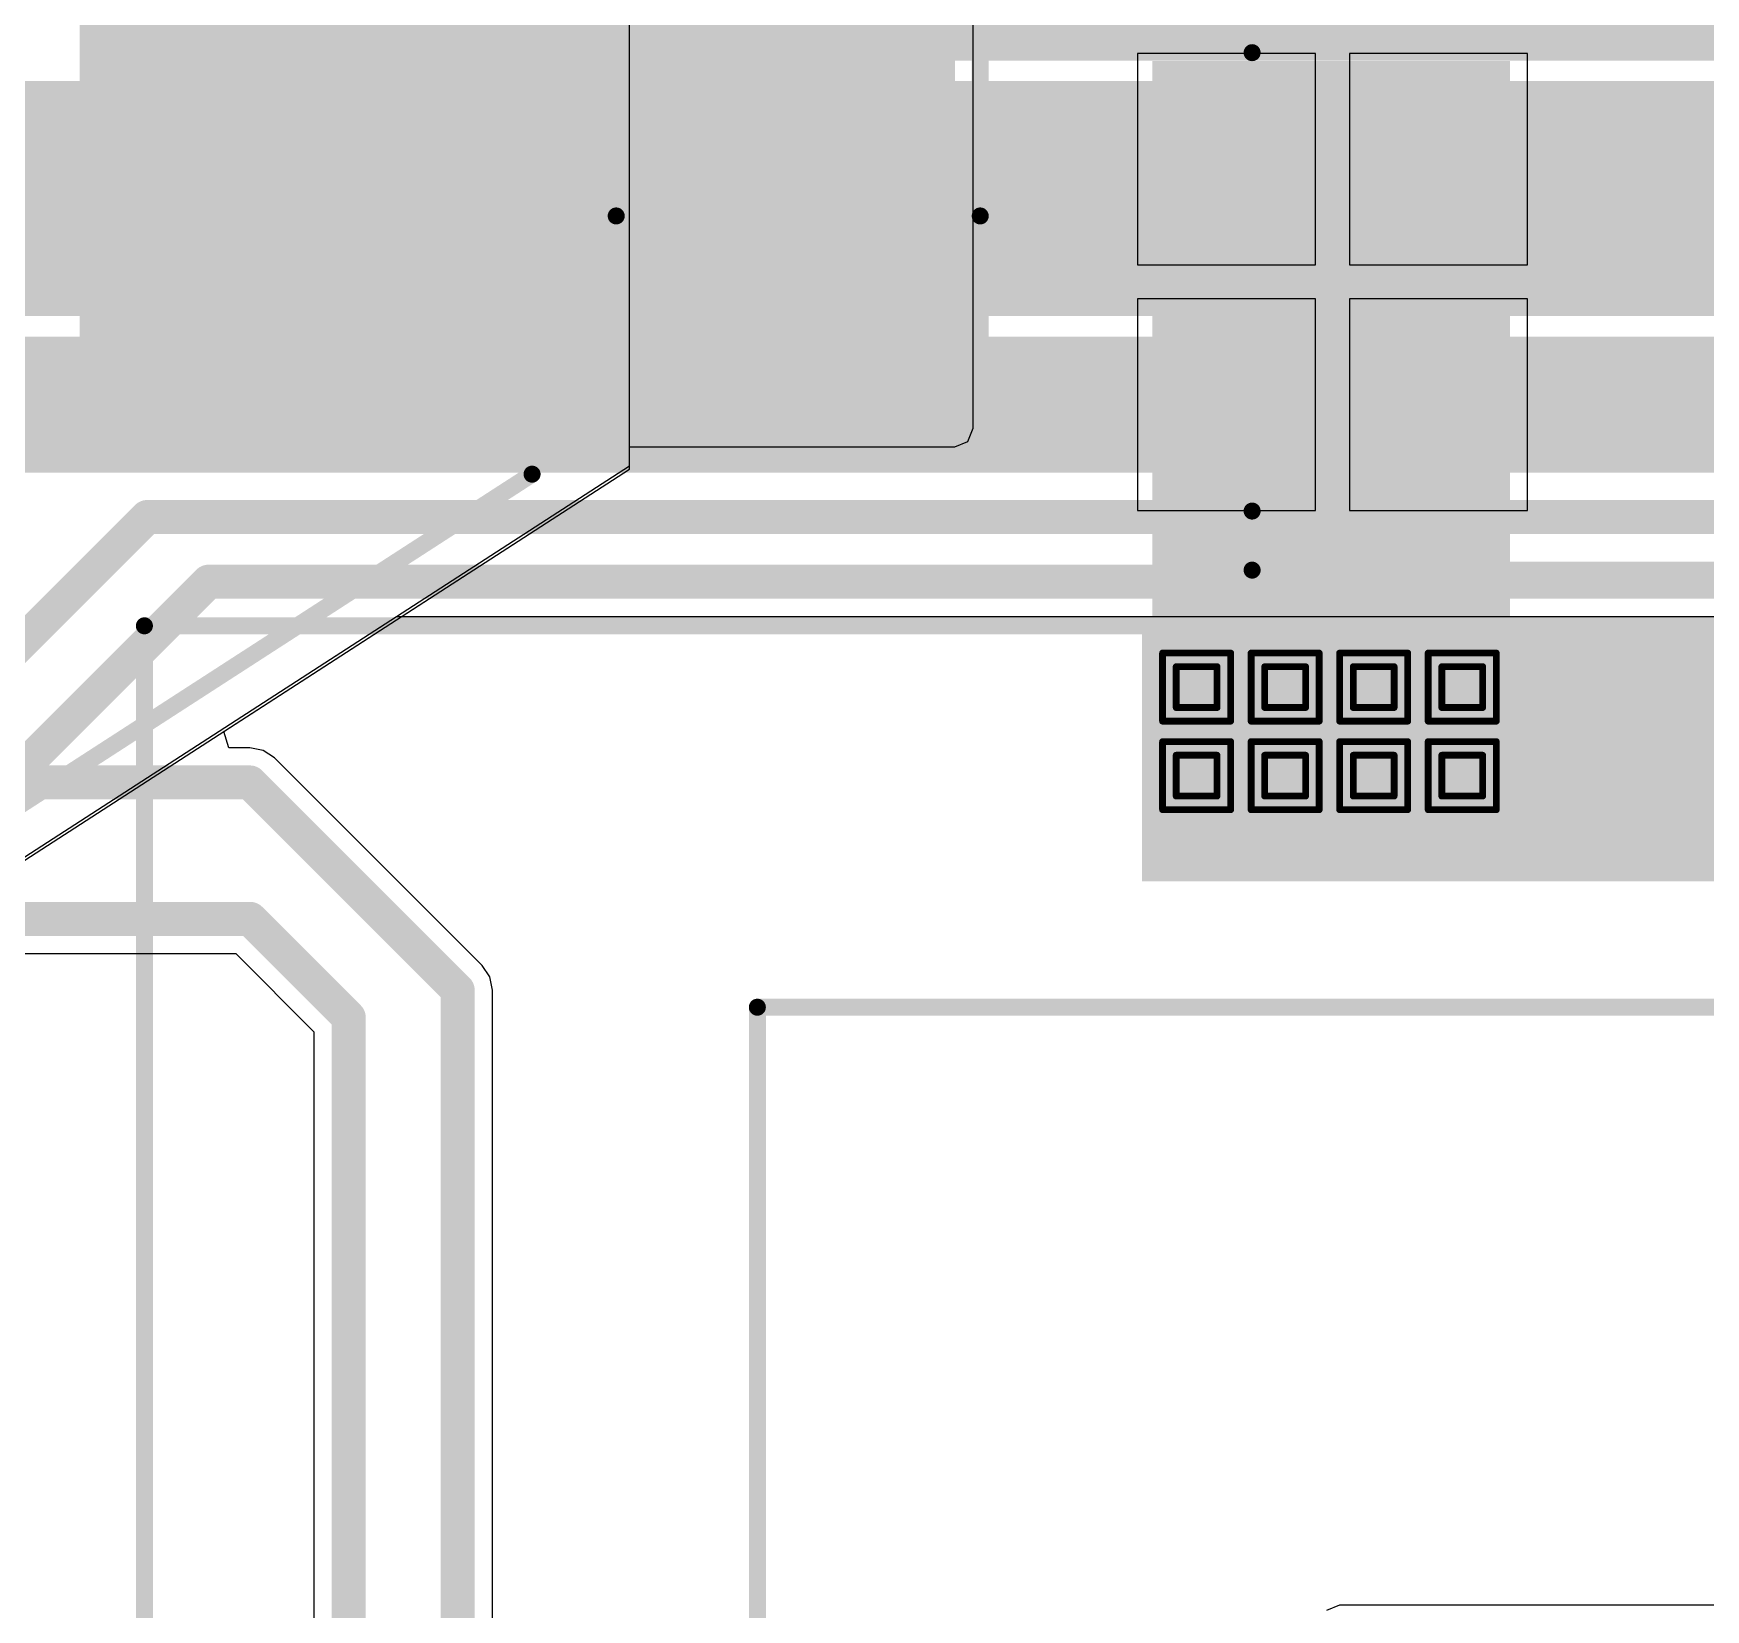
# Model space of a CAD drawing. Header units: inches. Extents: x -0.3 to 9.9, y -0.4 to 5.
# Drawn here: x 1.5114 to 2.0025, y 1.8811 to 2.3439 of the extents above; entities that cross this region are included whole.
import ezdxf

# ---------------------------------------------------------------- set-up
doc = ezdxf.new("R2010")
doc.units = ezdxf.units.IN
doc.header["$MEASUREMENT"] = 0
for name, color, linetype in [('Bottom Layer', 5, 'Continuous'), ('Bottom Solder', 6, 'Continuous'), ('Drill Drawing', 1, 'Continuous'), ('Top Layer', 1, 'Continuous'), ('Top Overlay', 2, 'Continuous'), ('Top Paste', 8, 'Continuous'), ('Top Solder', 216, 'Continuous'), ('Via Holes', 16, 'Continuous')]:
    doc.layers.add(name, color=color, linetype=linetype)

# ---------------------------------------------------------------- blocks, each defined once
blk = doc.blocks.new('OLED_0_96________2C_12')
at = {"layer": 'Top Overlay'}
for points in [[(-0.539, -1.036, 0.005, 0.005, 0), (-0.539, 0.062, 0.005, 0.005, 0)], [(-0.539, 0.062, 0.005, 0.005, 0), (0.539, 0.062, 0.005, 0.005, 0)]]:
    blk.add_lwpolyline(points, format="xyseb", dxfattribs=at)
blk.add_lwpolyline([(-0.54025, 0.062, 0.0025, 0.0025, 1), (-0.53775, 0.062, 0.0025, 0.0025, 1)], format="xyseb", close=True, dxfattribs=at)
blk.add_lwpolyline([(-0.54025, 0.062, 0.0025, 0.0025, 1), (-0.53775, 0.062, 0.0025, 0.0025, 1)], format="xyseb", close=True, dxfattribs=at)
blk = doc.blocks.new('ZIO_101954_13')
at = {"layer": 'Top Overlay'}
for points in [[(-0.719, -1.74, 0.005, 0.005, 0), (-0.719, 0.057, 0.005, 0.005, 0)], [(-0.719, 0.057, 0.005, 0.005, 0), (0.719, 0.057, 0.005, 0.005, 0)]]:
    blk.add_lwpolyline(points, format="xyseb", dxfattribs=at)
blk.add_lwpolyline([(-0.72025, 0.057, 0.0025, 0.0025, 1), (-0.71775, 0.057, 0.0025, 0.0025, 1)], format="xyseb", close=True, dxfattribs=at)
blk.add_lwpolyline([(-0.72025, 0.057, 0.0025, 0.0025, 1), (-0.71775, 0.057, 0.0025, 0.0025, 1)], format="xyseb", close=True, dxfattribs=at)
blk = doc.blocks.new('SMA_40')
at = {"layer": 'Top Layer'}
for points in [[(-0.12795, 0.03346), (-0.02953, 0.03346), (-0.02953, -0.03346), (-0.12795, -0.03346)], [(0.02953, 0.03346), (0.12795, 0.03346), (0.12795, -0.03346), (0.02953, -0.03346)]]:
    blk.add_hatch(color=1, dxfattribs=at).paths.add_polyline_path(points)
at = {"layer": 'Top Overlay'}
for points in [[(-0.175, -0.05597), (-0.12906, -0.05597), (-0.12906, 0.05598), (-0.175, 0.05598)], [(-0.12992, 0.03638), (-0.1022, 0.03638), (-0.1022, 0.05598), (-0.12992, 0.05598)], [(-0.12992, -0.05598), (-0.1022, -0.05598), (-0.1022, -0.03638), (-0.12992, -0.03638)]]:
    blk.add_hatch(color=2, dxfattribs=at).paths.add_polyline_path(points)
at = {"layer": 'Top Paste'}
for points in [[(-0.12795, 0.03346), (-0.02953, 0.03346), (-0.02953, -0.03346), (-0.12795, -0.03346)], [(0.02953, 0.03346), (0.12795, 0.03346), (0.12795, -0.03346), (0.02953, -0.03346)]]:
    blk.add_hatch(color=8, dxfattribs=at).paths.add_polyline_path(points)
at = {"layer": 'Top Solder'}
for points in [[(-0.13195, 0.03746), (-0.02553, 0.03746), (-0.02553, -0.03746), (-0.13195, -0.03746)], [(0.02553, 0.03746), (0.13195, 0.03746), (0.13195, -0.03746), (0.02553, -0.03746)]]:
    blk.add_hatch(color=216, dxfattribs=at).paths.add_polyline_path(points)
at = {"layer": 'Top Overlay'}
for points in [[(-0.10465, 0.05345, 0.005, 0.005, 0), (0.08115, 0.05345, 0.005, 0.005, 0)], [(0.08115, 0.05345, 0.005, 0.005, 0), (0.08115, 0.03985, 0.005, 0.005, 0)], [(0.08115, -0.03985, 0.005, 0.005, 0), (0.08115, -0.05345, 0.005, 0.005, 0)], [(-0.10465, -0.05345, 0.005, 0.005, 0), (0.08115, -0.05345, 0.005, 0.005, 0)]]:
    blk.add_lwpolyline(points, format="xyseb", dxfattribs=at)
for points in [[(-0.1059, 0.05345, 0.0025, 0.0025, 1), (-0.1034, 0.05345, 0.0025, 0.0025, 1)], [(0.0799, 0.05345, 0.0025, 0.0025, 1), (0.0824, 0.05345, 0.0025, 0.0025, 1)], [(0.0799, 0.05345, 0.0025, 0.0025, 1), (0.0824, 0.05345, 0.0025, 0.0025, 1)], [(0.0799, 0.03985, 0.0025, 0.0025, 1), (0.0824, 0.03985, 0.0025, 0.0025, 1)], [(0.0799, -0.03985, 0.0025, 0.0025, 1), (0.0824, -0.03985, 0.0025, 0.0025, 1)], [(-0.1059, -0.05345, 0.0025, 0.0025, 1), (-0.1034, -0.05345, 0.0025, 0.0025, 1)], [(0.0799, -0.05345, 0.0025, 0.0025, 1), (0.0824, -0.05345, 0.0025, 0.0025, 1)], [(0.0799, -0.05345, 0.0025, 0.0025, 1), (0.0824, -0.05345, 0.0025, 0.0025, 1)]]:
    blk.add_lwpolyline(points, format="xyseb", close=True, dxfattribs=at)
blk = doc.blocks.new('SSL0804T_220M_N_119')
at = {"layer": 'Top Layer'}
blk.add_hatch(color=1, dxfattribs=at).paths.add_polyline_path([(-0.26004, 0.05492), (-0.14508, 0.05492), (-0.14508, -0.05492), (-0.26004, -0.05492)])
at = {"layer": 'Top Paste'}
blk.add_hatch(color=8, dxfattribs=at).paths.add_polyline_path([(-0.26004, 0.05492), (-0.14508, 0.05492), (-0.14508, -0.05492), (-0.26004, -0.05492)])
at = {"layer": 'Top Solder'}
blk.add_hatch(color=216, dxfattribs=at).paths.add_polyline_path([(-0.26404, 0.05892), (-0.14108, 0.05892), (-0.14108, -0.05892), (-0.26404, -0.05892)])
at = {"layer": 'Top Overlay'}
blk.add_lwpolyline([(-0.065, 0.18504, 0.005, 0.005, 0), (-0.24684, 0.06747, 0.005, 0.005, 0)], format="xyseb", dxfattribs=at)
blk.add_lwpolyline([(-0.24809, 0.06747, 0.0025, 0.0025, 1), (-0.24559, 0.06747, 0.0025, 0.0025, 1)], format="xyseb", close=True, dxfattribs=at)
blk = doc.blocks.new('C____D_211')
at = {"layer": 'Top Layer'}
for points in [[(-0.16732, 0.05709), (-0.07283, 0.05709), (-0.07283, -0.05709), (-0.16732, -0.05709)], [(0.07283, 0.05709), (0.16732, 0.05709), (0.16732, -0.05709), (0.07283, -0.05709)]]:
    blk.add_hatch(color=1, dxfattribs=at).paths.add_polyline_path(points)
at = {"layer": 'Top Paste'}
for points in [[(-0.16732, 0.05709), (-0.07283, 0.05709), (-0.07283, -0.05709), (-0.16732, -0.05709)], [(0.07283, 0.05709), (0.16732, 0.05709), (0.16732, -0.05709), (0.07283, -0.05709)]]:
    blk.add_hatch(color=8, dxfattribs=at).paths.add_polyline_path(points)
at = {"layer": 'Top Solder'}
for points in [[(-0.17132, 0.06109), (-0.06883, 0.06109), (-0.06883, -0.06109), (-0.17132, -0.06109)], [(0.06883, 0.06109), (0.17132, 0.06109), (0.17132, -0.06109), (0.06883, -0.06109)]]:
    blk.add_hatch(color=216, dxfattribs=at).paths.add_polyline_path(points)
at = {"layer": 'Top Overlay'}
for points in [[(-0.177, 0.099, 0.005, 0.005, 0), (-0.177, 0.07, 0.005, 0.005, 0)], [(-0.16, 0.084, 0.005, 0.005, 0), (-0.193, 0.084, 0.005, 0.005, 0)], [(-0.1437, 0.08465, 0.005, 0.005, 0), (-0.1437, 0.0673, 0.005, 0.005, 0)], [(0.1437, 0.08465, 0.005, 0.005, 0), (-0.1437, 0.08465, 0.005, 0.005, 0)], [(0.1437, 0.08465, 0.005, 0.005, 0), (0.1437, 0.0673, 0.005, 0.005, 0)], [(-0.1437, -0.0673, 0.005, 0.005, 0), (-0.1437, -0.08465, 0.005, 0.005, 0)], [(0.1437, -0.0673, 0.005, 0.005, 0), (0.1437, -0.08465, 0.005, 0.005, 0)], [(0.1437, -0.08465, 0.005, 0.005, 0), (-0.1437, -0.08465, 0.005, 0.005, 0)]]:
    blk.add_lwpolyline(points, format="xyseb", dxfattribs=at)
for points in [[(-0.17825, 0.099, 0.0025, 0.0025, 1), (-0.17575, 0.099, 0.0025, 0.0025, 1)], [(-0.19425, 0.084, 0.0025, 0.0025, 1), (-0.19175, 0.084, 0.0025, 0.0025, 1)], [(-0.16125, 0.084, 0.0025, 0.0025, 1), (-0.15875, 0.084, 0.0025, 0.0025, 1)], [(-0.14495, 0.08465, 0.0025, 0.0025, 1), (-0.14245, 0.08465, 0.0025, 0.0025, 1)], [(-0.14495, 0.08465, 0.0025, 0.0025, 1), (-0.14245, 0.08465, 0.0025, 0.0025, 1)], [(0.14245, 0.08465, 0.0025, 0.0025, 1), (0.14495, 0.08465, 0.0025, 0.0025, 1)], [(0.14245, 0.08465, 0.0025, 0.0025, 1), (0.14495, 0.08465, 0.0025, 0.0025, 1)], [(-0.17825, 0.07, 0.0025, 0.0025, 1), (-0.17575, 0.07, 0.0025, 0.0025, 1)], [(-0.14495, 0.0673, 0.0025, 0.0025, 1), (-0.14245, 0.0673, 0.0025, 0.0025, 1)], [(0.14245, 0.0673, 0.0025, 0.0025, 1), (0.14495, 0.0673, 0.0025, 0.0025, 1)], [(-0.14495, -0.0673, 0.0025, 0.0025, 1), (-0.14245, -0.0673, 0.0025, 0.0025, 1)], [(0.14245, -0.0673, 0.0025, 0.0025, 1), (0.14495, -0.0673, 0.0025, 0.0025, 1)], [(-0.14495, -0.08465, 0.0025, 0.0025, 1), (-0.14245, -0.08465, 0.0025, 0.0025, 1)], [(-0.14495, -0.08465, 0.0025, 0.0025, 1), (-0.14245, -0.08465, 0.0025, 0.0025, 1)], [(0.14245, -0.08465, 0.0025, 0.0025, 1), (0.14495, -0.08465, 0.0025, 0.0025, 1)], [(0.14245, -0.08465, 0.0025, 0.0025, 1), (0.14495, -0.08465, 0.0025, 0.0025, 1)]]:
    blk.add_lwpolyline(points, format="xyseb", close=True, dxfattribs=at)

msp = doc.modelspace()

# ---------------------------------------------------------------- hatches: boundary and pattern name
at = {"layer": 'Bottom Layer'}
for points in [[(1.621, 2.336), (2.157, 2.336), (2.157, 2.392), (1.621, 2.392)], [(1.20082, 2.26095), (2.081, 2.26095), (2.081, 2.33), (1.20082, 2.33)], [(1.837, 2.095), (2.156, 2.095), (2.156, 2.169), (1.837, 2.169)]]:
    msp.add_hatch(color=5, dxfattribs=at).paths.add_polyline_path(points)
h = msp.add_hatch(color=5, dxfattribs=at)
edge = h.paths.add_edge_path()
edge.add_arc((1.853, 2.152), 0.01181, 0, 360)
h = msp.add_hatch(color=5, dxfattribs=at)
edge = h.paths.add_edge_path()
edge.add_arc((1.879, 2.152), 0.01181, 0, 360)
h = msp.add_hatch(color=5, dxfattribs=at)
edge = h.paths.add_edge_path()
edge.add_arc((1.905, 2.152), 0.01181, 0, 360)
h = msp.add_hatch(color=5, dxfattribs=at)
edge = h.paths.add_edge_path()
edge.add_arc((1.931, 2.152), 0.01181, 0, 360)
h = msp.add_hatch(color=5, dxfattribs=at)
edge = h.paths.add_edge_path()
edge.add_arc((1.853, 2.126), 0.01181, 0, 360)
h = msp.add_hatch(color=5, dxfattribs=at)
edge = h.paths.add_edge_path()
edge.add_arc((1.879, 2.126), 0.01181, 0, 360)
h = msp.add_hatch(color=5, dxfattribs=at)
edge = h.paths.add_edge_path()
edge.add_arc((1.905, 2.126), 0.01181, 0, 360)
h = msp.add_hatch(color=5, dxfattribs=at)
edge = h.paths.add_edge_path()
edge.add_arc((1.931, 2.126), 0.01181, 0, 360)
at = {"layer": 'Bottom Solder'}
h = msp.add_hatch(color=6, dxfattribs=at)
edge = h.paths.add_edge_path()
edge.add_arc((1.853, 2.152), 0.00591, 0, 360)
h = msp.add_hatch(color=6, dxfattribs=at)
edge = h.paths.add_edge_path()
edge.add_arc((1.879, 2.152), 0.00591, 0, 360)
h = msp.add_hatch(color=6, dxfattribs=at)
edge = h.paths.add_edge_path()
edge.add_arc((1.905, 2.152), 0.00591, 0, 360)
h = msp.add_hatch(color=6, dxfattribs=at)
edge = h.paths.add_edge_path()
edge.add_arc((1.931, 2.152), 0.00591, 0, 360)
h = msp.add_hatch(color=6, dxfattribs=at)
edge = h.paths.add_edge_path()
edge.add_arc((1.853, 2.126), 0.00591, 0, 360)
h = msp.add_hatch(color=6, dxfattribs=at)
edge = h.paths.add_edge_path()
edge.add_arc((1.879, 2.126), 0.00591, 0, 360)
h = msp.add_hatch(color=6, dxfattribs=at)
edge = h.paths.add_edge_path()
edge.add_arc((1.905, 2.126), 0.00591, 0, 360)
h = msp.add_hatch(color=6, dxfattribs=at)
edge = h.paths.add_edge_path()
edge.add_arc((1.931, 2.126), 0.00591, 0, 360)
at = {"layer": 'Top Layer'}
for points in [[(1.525, 2.228), (1.782, 2.228), (1.782, 2.385), (1.525, 2.385)], [(1.945, 2.11), (1.945, 2.33582), (1.84, 2.33582), (1.84, 2.11)]]:
    msp.add_hatch(color=1, dxfattribs=at).paths.add_polyline_path(points)
h = msp.add_hatch(color=1, dxfattribs=at)
edge = h.paths.add_edge_path()
edge.add_arc((1.853, 2.152), 0.01181, 0, 360)
h = msp.add_hatch(color=1, dxfattribs=at)
edge = h.paths.add_edge_path()
edge.add_arc((1.879, 2.152), 0.01181, 0, 360)
h = msp.add_hatch(color=1, dxfattribs=at)
edge = h.paths.add_edge_path()
edge.add_arc((1.905, 2.152), 0.01181, 0, 360)
h = msp.add_hatch(color=1, dxfattribs=at)
edge = h.paths.add_edge_path()
edge.add_arc((1.931, 2.152), 0.01181, 0, 360)
h = msp.add_hatch(color=1, dxfattribs=at)
edge = h.paths.add_edge_path()
edge.add_arc((1.853, 2.126), 0.01181, 0, 360)
h = msp.add_hatch(color=1, dxfattribs=at)
edge = h.paths.add_edge_path()
edge.add_arc((1.879, 2.126), 0.01181, 0, 360)
h = msp.add_hatch(color=1, dxfattribs=at)
edge = h.paths.add_edge_path()
edge.add_arc((1.905, 2.126), 0.01181, 0, 360)
h = msp.add_hatch(color=1, dxfattribs=at)
edge = h.paths.add_edge_path()
edge.add_arc((1.931, 2.126), 0.01181, 0, 360)
at = {"layer": 'Top Solder'}
h = msp.add_hatch(color=216, dxfattribs=at)
edge = h.paths.add_edge_path()
edge.add_arc((1.853, 2.152), 0.00591, 0, 360)
h = msp.add_hatch(color=216, dxfattribs=at)
edge = h.paths.add_edge_path()
edge.add_arc((1.879, 2.152), 0.00591, 0, 360)
h = msp.add_hatch(color=216, dxfattribs=at)
edge = h.paths.add_edge_path()
edge.add_arc((1.905, 2.152), 0.00591, 0, 360)
h = msp.add_hatch(color=216, dxfattribs=at)
edge = h.paths.add_edge_path()
edge.add_arc((1.931, 2.152), 0.00591, 0, 360)
h = msp.add_hatch(color=216, dxfattribs=at)
edge = h.paths.add_edge_path()
edge.add_arc((1.853, 2.126), 0.00591, 0, 360)
h = msp.add_hatch(color=216, dxfattribs=at)
edge = h.paths.add_edge_path()
edge.add_arc((1.879, 2.126), 0.00591, 0, 360)
h = msp.add_hatch(color=216, dxfattribs=at)
edge = h.paths.add_edge_path()
edge.add_arc((1.905, 2.126), 0.00591, 0, 360)
h = msp.add_hatch(color=216, dxfattribs=at)
edge = h.paths.add_edge_path()
edge.add_arc((1.931, 2.126), 0.00591, 0, 360)
at = {"layer": 'Via Holes'}
h = msp.add_hatch(color=7, dxfattribs=at)
edge = h.paths.add_edge_path()
edge.add_arc((1.853, 2.152), 0.00591, 0, 360)
h = msp.add_hatch(color=7, dxfattribs=at)
edge = h.paths.add_edge_path()
edge.add_arc((1.879, 2.152), 0.00591, 0, 360)
h = msp.add_hatch(color=7, dxfattribs=at)
edge = h.paths.add_edge_path()
edge.add_arc((1.905, 2.152), 0.00591, 0, 360)
h = msp.add_hatch(color=7, dxfattribs=at)
edge = h.paths.add_edge_path()
edge.add_arc((1.931, 2.152), 0.00591, 0, 360)
h = msp.add_hatch(color=7, dxfattribs=at)
edge = h.paths.add_edge_path()
edge.add_arc((1.853, 2.126), 0.00591, 0, 360)
h = msp.add_hatch(color=7, dxfattribs=at)
edge = h.paths.add_edge_path()
edge.add_arc((1.879, 2.126), 0.00591, 0, 360)
h = msp.add_hatch(color=7, dxfattribs=at)
edge = h.paths.add_edge_path()
edge.add_arc((1.905, 2.126), 0.00591, 0, 360)
h = msp.add_hatch(color=7, dxfattribs=at)
edge = h.paths.add_edge_path()
edge.add_arc((1.931, 2.126), 0.00591, 0, 360)

# ---------------------------------------------------------------- linework, layer by layer
at = {"layer": 'Bottom Layer'}
for p, q in [((1.68646, 2.21702), (1.68646, 2.34829)), ((1.48029, 2.08371), (1.68646, 2.21702)), ((1.48029, 2.08371), (1.618, 2.17275)), ((1.618, 2.17275), (2.33882, 2.17275))]:
    msp.add_line(p, q, dxfattribs=at)
for points in [[(1.2743, 2.23495, 0.04, 0.04, 0), (2.31795, 2.23495, 0.04, 0.04, 0)], [(1.30782, 1.96495, 0.01, 0.01, 0), (1.54482, 2.20195, 0.01, 0.01, 0)], [(1.54482, 2.20195, 0.01, 0.01, 0), (2.35105, 2.20195, 0.01, 0.01, 0)], [(1.31982, 1.93995, 0.01, 0.01, 0), (1.56282, 2.18295, 0.01, 0.01, 0)], [(1.56282, 2.18295, 0.01, 0.01, 0), (2.34305, 2.18295, 0.01, 0.01, 0)]]:
    msp.add_lwpolyline(points, format="xyseb", dxfattribs=at)
for points in [[(1.54232, 2.20195, 0.005, 0.005, 1), (1.54732, 2.20195, 0.005, 0.005, 1)], [(1.54232, 2.20195, 0.005, 0.005, 1), (1.54732, 2.20195, 0.005, 0.005, 1)], [(1.56032, 2.18295, 0.005, 0.005, 1), (1.56532, 2.18295, 0.005, 0.005, 1)], [(1.56032, 2.18295, 0.005, 0.005, 1), (1.56532, 2.18295, 0.005, 0.005, 1)]]:
    msp.add_lwpolyline(points, format="xyseb", close=True, dxfattribs=at)
at = {"layer": 'Drill Drawing'}
for points in [[(1.843, 2.162, 0.002, 0.002, 0), (1.863, 2.162, 0.002, 0.002, 0)], [(1.843, 2.142, 0.002, 0.002, 0), (1.843, 2.162, 0.002, 0.002, 0)], [(1.863, 2.142, 0.002, 0.002, 0), (1.863, 2.162, 0.002, 0.002, 0)], [(1.869, 2.162, 0.002, 0.002, 0), (1.889, 2.162, 0.002, 0.002, 0)], [(1.869, 2.142, 0.002, 0.002, 0), (1.869, 2.162, 0.002, 0.002, 0)], [(1.889, 2.142, 0.002, 0.002, 0), (1.889, 2.162, 0.002, 0.002, 0)], [(1.895, 2.162, 0.002, 0.002, 0), (1.915, 2.162, 0.002, 0.002, 0)], [(1.895, 2.142, 0.002, 0.002, 0), (1.895, 2.162, 0.002, 0.002, 0)], [(1.915, 2.142, 0.002, 0.002, 0), (1.915, 2.162, 0.002, 0.002, 0)], [(1.921, 2.162, 0.002, 0.002, 0), (1.941, 2.162, 0.002, 0.002, 0)], [(1.921, 2.142, 0.002, 0.002, 0), (1.921, 2.162, 0.002, 0.002, 0)], [(1.941, 2.142, 0.002, 0.002, 0), (1.941, 2.162, 0.002, 0.002, 0)], [(1.847, 2.158, 0.002, 0.002, 0), (1.859, 2.158, 0.002, 0.002, 0)], [(1.847, 2.146, 0.002, 0.002, 0), (1.847, 2.158, 0.002, 0.002, 0)], [(1.859, 2.146, 0.002, 0.002, 0), (1.859, 2.158, 0.002, 0.002, 0)], [(1.873, 2.158, 0.002, 0.002, 0), (1.885, 2.158, 0.002, 0.002, 0)], [(1.873, 2.146, 0.002, 0.002, 0), (1.873, 2.158, 0.002, 0.002, 0)], [(1.885, 2.146, 0.002, 0.002, 0), (1.885, 2.158, 0.002, 0.002, 0)], [(1.899, 2.158, 0.002, 0.002, 0), (1.911, 2.158, 0.002, 0.002, 0)], [(1.899, 2.146, 0.002, 0.002, 0), (1.899, 2.158, 0.002, 0.002, 0)], [(1.911, 2.146, 0.002, 0.002, 0), (1.911, 2.158, 0.002, 0.002, 0)], [(1.925, 2.158, 0.002, 0.002, 0), (1.937, 2.158, 0.002, 0.002, 0)], [(1.925, 2.146, 0.002, 0.002, 0), (1.925, 2.158, 0.002, 0.002, 0)], [(1.937, 2.146, 0.002, 0.002, 0), (1.937, 2.158, 0.002, 0.002, 0)], [(1.847, 2.146, 0.002, 0.002, 0), (1.859, 2.146, 0.002, 0.002, 0)], [(1.873, 2.146, 0.002, 0.002, 0), (1.885, 2.146, 0.002, 0.002, 0)], [(1.899, 2.146, 0.002, 0.002, 0), (1.911, 2.146, 0.002, 0.002, 0)], [(1.925, 2.146, 0.002, 0.002, 0), (1.937, 2.146, 0.002, 0.002, 0)], [(1.843, 2.142, 0.002, 0.002, 0), (1.863, 2.142, 0.002, 0.002, 0)], [(1.869, 2.142, 0.002, 0.002, 0), (1.889, 2.142, 0.002, 0.002, 0)], [(1.895, 2.142, 0.002, 0.002, 0), (1.915, 2.142, 0.002, 0.002, 0)], [(1.921, 2.142, 0.002, 0.002, 0), (1.941, 2.142, 0.002, 0.002, 0)], [(1.843, 2.136, 0.002, 0.002, 0), (1.863, 2.136, 0.002, 0.002, 0)], [(1.843, 2.116, 0.002, 0.002, 0), (1.843, 2.136, 0.002, 0.002, 0)], [(1.863, 2.116, 0.002, 0.002, 0), (1.863, 2.136, 0.002, 0.002, 0)], [(1.869, 2.136, 0.002, 0.002, 0), (1.889, 2.136, 0.002, 0.002, 0)], [(1.869, 2.116, 0.002, 0.002, 0), (1.869, 2.136, 0.002, 0.002, 0)], [(1.889, 2.116, 0.002, 0.002, 0), (1.889, 2.136, 0.002, 0.002, 0)], [(1.895, 2.136, 0.002, 0.002, 0), (1.915, 2.136, 0.002, 0.002, 0)], [(1.895, 2.116, 0.002, 0.002, 0), (1.895, 2.136, 0.002, 0.002, 0)], [(1.915, 2.116, 0.002, 0.002, 0), (1.915, 2.136, 0.002, 0.002, 0)], [(1.921, 2.136, 0.002, 0.002, 0), (1.941, 2.136, 0.002, 0.002, 0)], [(1.921, 2.116, 0.002, 0.002, 0), (1.921, 2.136, 0.002, 0.002, 0)], [(1.941, 2.116, 0.002, 0.002, 0), (1.941, 2.136, 0.002, 0.002, 0)], [(1.847, 2.132, 0.002, 0.002, 0), (1.859, 2.132, 0.002, 0.002, 0)], [(1.847, 2.12, 0.002, 0.002, 0), (1.847, 2.132, 0.002, 0.002, 0)], [(1.859, 2.12, 0.002, 0.002, 0), (1.859, 2.132, 0.002, 0.002, 0)], [(1.873, 2.132, 0.002, 0.002, 0), (1.885, 2.132, 0.002, 0.002, 0)], [(1.873, 2.12, 0.002, 0.002, 0), (1.873, 2.132, 0.002, 0.002, 0)], [(1.885, 2.12, 0.002, 0.002, 0), (1.885, 2.132, 0.002, 0.002, 0)], [(1.899, 2.132, 0.002, 0.002, 0), (1.911, 2.132, 0.002, 0.002, 0)], [(1.899, 2.12, 0.002, 0.002, 0), (1.899, 2.132, 0.002, 0.002, 0)], [(1.911, 2.12, 0.002, 0.002, 0), (1.911, 2.132, 0.002, 0.002, 0)], [(1.925, 2.132, 0.002, 0.002, 0), (1.937, 2.132, 0.002, 0.002, 0)], [(1.925, 2.12, 0.002, 0.002, 0), (1.925, 2.132, 0.002, 0.002, 0)], [(1.937, 2.12, 0.002, 0.002, 0), (1.937, 2.132, 0.002, 0.002, 0)], [(1.843, 2.116, 0.002, 0.002, 0), (1.863, 2.116, 0.002, 0.002, 0)], [(1.847, 2.12, 0.002, 0.002, 0), (1.859, 2.12, 0.002, 0.002, 0)], [(1.869, 2.116, 0.002, 0.002, 0), (1.889, 2.116, 0.002, 0.002, 0)], [(1.873, 2.12, 0.002, 0.002, 0), (1.885, 2.12, 0.002, 0.002, 0)], [(1.895, 2.116, 0.002, 0.002, 0), (1.915, 2.116, 0.002, 0.002, 0)], [(1.899, 2.12, 0.002, 0.002, 0), (1.911, 2.12, 0.002, 0.002, 0)], [(1.921, 2.116, 0.002, 0.002, 0), (1.941, 2.116, 0.002, 0.002, 0)], [(1.925, 2.12, 0.002, 0.002, 0), (1.937, 2.12, 0.002, 0.002, 0)]]:
    msp.add_lwpolyline(points, format="xyseb", dxfattribs=at)
for points in [[(1.8425, 2.162, 0.001, 0.001, 1), (1.8435, 2.162, 0.001, 0.001, 1)], [(1.8425, 2.162, 0.001, 0.001, 1), (1.8435, 2.162, 0.001, 0.001, 1)], [(1.8625, 2.162, 0.001, 0.001, 1), (1.8635, 2.162, 0.001, 0.001, 1)], [(1.8625, 2.162, 0.001, 0.001, 1), (1.8635, 2.162, 0.001, 0.001, 1)], [(1.8685, 2.162, 0.001, 0.001, 1), (1.8695, 2.162, 0.001, 0.001, 1)], [(1.8685, 2.162, 0.001, 0.001, 1), (1.8695, 2.162, 0.001, 0.001, 1)], [(1.8885, 2.162, 0.001, 0.001, 1), (1.8895, 2.162, 0.001, 0.001, 1)], [(1.8885, 2.162, 0.001, 0.001, 1), (1.8895, 2.162, 0.001, 0.001, 1)], [(1.8945, 2.162, 0.001, 0.001, 1), (1.8955, 2.162, 0.001, 0.001, 1)], [(1.8945, 2.162, 0.001, 0.001, 1), (1.8955, 2.162, 0.001, 0.001, 1)], [(1.9145, 2.162, 0.001, 0.001, 1), (1.9155, 2.162, 0.001, 0.001, 1)], [(1.9145, 2.162, 0.001, 0.001, 1), (1.9155, 2.162, 0.001, 0.001, 1)], [(1.9205, 2.162, 0.001, 0.001, 1), (1.9215, 2.162, 0.001, 0.001, 1)], [(1.9205, 2.162, 0.001, 0.001, 1), (1.9215, 2.162, 0.001, 0.001, 1)], [(1.9405, 2.162, 0.001, 0.001, 1), (1.9415, 2.162, 0.001, 0.001, 1)], [(1.9405, 2.162, 0.001, 0.001, 1), (1.9415, 2.162, 0.001, 0.001, 1)], [(1.8465, 2.158, 0.001, 0.001, 1), (1.8475, 2.158, 0.001, 0.001, 1)], [(1.8465, 2.158, 0.001, 0.001, 1), (1.8475, 2.158, 0.001, 0.001, 1)], [(1.8585, 2.158, 0.001, 0.001, 1), (1.8595, 2.158, 0.001, 0.001, 1)], [(1.8585, 2.158, 0.001, 0.001, 1), (1.8595, 2.158, 0.001, 0.001, 1)], [(1.8725, 2.158, 0.001, 0.001, 1), (1.8735, 2.158, 0.001, 0.001, 1)], [(1.8725, 2.158, 0.001, 0.001, 1), (1.8735, 2.158, 0.001, 0.001, 1)], [(1.8845, 2.158, 0.001, 0.001, 1), (1.8855, 2.158, 0.001, 0.001, 1)], [(1.8845, 2.158, 0.001, 0.001, 1), (1.8855, 2.158, 0.001, 0.001, 1)], [(1.8985, 2.158, 0.001, 0.001, 1), (1.8995, 2.158, 0.001, 0.001, 1)], [(1.8985, 2.158, 0.001, 0.001, 1), (1.8995, 2.158, 0.001, 0.001, 1)], [(1.9105, 2.158, 0.001, 0.001, 1), (1.9115, 2.158, 0.001, 0.001, 1)], [(1.9105, 2.158, 0.001, 0.001, 1), (1.9115, 2.158, 0.001, 0.001, 1)], [(1.9245, 2.158, 0.001, 0.001, 1), (1.9255, 2.158, 0.001, 0.001, 1)], [(1.9245, 2.158, 0.001, 0.001, 1), (1.9255, 2.158, 0.001, 0.001, 1)], [(1.9365, 2.158, 0.001, 0.001, 1), (1.9375, 2.158, 0.001, 0.001, 1)], [(1.9365, 2.158, 0.001, 0.001, 1), (1.9375, 2.158, 0.001, 0.001, 1)], [(1.8465, 2.146, 0.001, 0.001, 1), (1.8475, 2.146, 0.001, 0.001, 1)], [(1.8465, 2.146, 0.001, 0.001, 1), (1.8475, 2.146, 0.001, 0.001, 1)], [(1.8585, 2.146, 0.001, 0.001, 1), (1.8595, 2.146, 0.001, 0.001, 1)], [(1.8585, 2.146, 0.001, 0.001, 1), (1.8595, 2.146, 0.001, 0.001, 1)], [(1.8725, 2.146, 0.001, 0.001, 1), (1.8735, 2.146, 0.001, 0.001, 1)], [(1.8725, 2.146, 0.001, 0.001, 1), (1.8735, 2.146, 0.001, 0.001, 1)], [(1.8845, 2.146, 0.001, 0.001, 1), (1.8855, 2.146, 0.001, 0.001, 1)], [(1.8845, 2.146, 0.001, 0.001, 1), (1.8855, 2.146, 0.001, 0.001, 1)], [(1.8985, 2.146, 0.001, 0.001, 1), (1.8995, 2.146, 0.001, 0.001, 1)], [(1.8985, 2.146, 0.001, 0.001, 1), (1.8995, 2.146, 0.001, 0.001, 1)], [(1.9105, 2.146, 0.001, 0.001, 1), (1.9115, 2.146, 0.001, 0.001, 1)], [(1.9105, 2.146, 0.001, 0.001, 1), (1.9115, 2.146, 0.001, 0.001, 1)], [(1.9245, 2.146, 0.001, 0.001, 1), (1.9255, 2.146, 0.001, 0.001, 1)], [(1.9245, 2.146, 0.001, 0.001, 1), (1.9255, 2.146, 0.001, 0.001, 1)], [(1.9365, 2.146, 0.001, 0.001, 1), (1.9375, 2.146, 0.001, 0.001, 1)], [(1.9365, 2.146, 0.001, 0.001, 1), (1.9375, 2.146, 0.001, 0.001, 1)], [(1.8425, 2.142, 0.001, 0.001, 1), (1.8435, 2.142, 0.001, 0.001, 1)], [(1.8425, 2.142, 0.001, 0.001, 1), (1.8435, 2.142, 0.001, 0.001, 1)], [(1.8625, 2.142, 0.001, 0.001, 1), (1.8635, 2.142, 0.001, 0.001, 1)], [(1.8625, 2.142, 0.001, 0.001, 1), (1.8635, 2.142, 0.001, 0.001, 1)], [(1.8685, 2.142, 0.001, 0.001, 1), (1.8695, 2.142, 0.001, 0.001, 1)], [(1.8685, 2.142, 0.001, 0.001, 1), (1.8695, 2.142, 0.001, 0.001, 1)], [(1.8885, 2.142, 0.001, 0.001, 1), (1.8895, 2.142, 0.001, 0.001, 1)], [(1.8885, 2.142, 0.001, 0.001, 1), (1.8895, 2.142, 0.001, 0.001, 1)], [(1.8945, 2.142, 0.001, 0.001, 1), (1.8955, 2.142, 0.001, 0.001, 1)], [(1.8945, 2.142, 0.001, 0.001, 1), (1.8955, 2.142, 0.001, 0.001, 1)], [(1.9145, 2.142, 0.001, 0.001, 1), (1.9155, 2.142, 0.001, 0.001, 1)], [(1.9145, 2.142, 0.001, 0.001, 1), (1.9155, 2.142, 0.001, 0.001, 1)], [(1.9205, 2.142, 0.001, 0.001, 1), (1.9215, 2.142, 0.001, 0.001, 1)], [(1.9205, 2.142, 0.001, 0.001, 1), (1.9215, 2.142, 0.001, 0.001, 1)], [(1.9405, 2.142, 0.001, 0.001, 1), (1.9415, 2.142, 0.001, 0.001, 1)], [(1.9405, 2.142, 0.001, 0.001, 1), (1.9415, 2.142, 0.001, 0.001, 1)], [(1.8425, 2.136, 0.001, 0.001, 1), (1.8435, 2.136, 0.001, 0.001, 1)], [(1.8425, 2.136, 0.001, 0.001, 1), (1.8435, 2.136, 0.001, 0.001, 1)], [(1.8625, 2.136, 0.001, 0.001, 1), (1.8635, 2.136, 0.001, 0.001, 1)], [(1.8625, 2.136, 0.001, 0.001, 1), (1.8635, 2.136, 0.001, 0.001, 1)], [(1.8685, 2.136, 0.001, 0.001, 1), (1.8695, 2.136, 0.001, 0.001, 1)], [(1.8685, 2.136, 0.001, 0.001, 1), (1.8695, 2.136, 0.001, 0.001, 1)], [(1.8885, 2.136, 0.001, 0.001, 1), (1.8895, 2.136, 0.001, 0.001, 1)], [(1.8885, 2.136, 0.001, 0.001, 1), (1.8895, 2.136, 0.001, 0.001, 1)], [(1.8945, 2.136, 0.001, 0.001, 1), (1.8955, 2.136, 0.001, 0.001, 1)], [(1.8945, 2.136, 0.001, 0.001, 1), (1.8955, 2.136, 0.001, 0.001, 1)], [(1.9145, 2.136, 0.001, 0.001, 1), (1.9155, 2.136, 0.001, 0.001, 1)], [(1.9145, 2.136, 0.001, 0.001, 1), (1.9155, 2.136, 0.001, 0.001, 1)], [(1.9205, 2.136, 0.001, 0.001, 1), (1.9215, 2.136, 0.001, 0.001, 1)], [(1.9205, 2.136, 0.001, 0.001, 1), (1.9215, 2.136, 0.001, 0.001, 1)], [(1.9405, 2.136, 0.001, 0.001, 1), (1.9415, 2.136, 0.001, 0.001, 1)], [(1.9405, 2.136, 0.001, 0.001, 1), (1.9415, 2.136, 0.001, 0.001, 1)], [(1.8465, 2.132, 0.001, 0.001, 1), (1.8475, 2.132, 0.001, 0.001, 1)], [(1.8465, 2.132, 0.001, 0.001, 1), (1.8475, 2.132, 0.001, 0.001, 1)], [(1.8585, 2.132, 0.001, 0.001, 1), (1.8595, 2.132, 0.001, 0.001, 1)], [(1.8585, 2.132, 0.001, 0.001, 1), (1.8595, 2.132, 0.001, 0.001, 1)], [(1.8725, 2.132, 0.001, 0.001, 1), (1.8735, 2.132, 0.001, 0.001, 1)], [(1.8725, 2.132, 0.001, 0.001, 1), (1.8735, 2.132, 0.001, 0.001, 1)], [(1.8845, 2.132, 0.001, 0.001, 1), (1.8855, 2.132, 0.001, 0.001, 1)], [(1.8845, 2.132, 0.001, 0.001, 1), (1.8855, 2.132, 0.001, 0.001, 1)], [(1.8985, 2.132, 0.001, 0.001, 1), (1.8995, 2.132, 0.001, 0.001, 1)], [(1.8985, 2.132, 0.001, 0.001, 1), (1.8995, 2.132, 0.001, 0.001, 1)], [(1.9105, 2.132, 0.001, 0.001, 1), (1.9115, 2.132, 0.001, 0.001, 1)], [(1.9105, 2.132, 0.001, 0.001, 1), (1.9115, 2.132, 0.001, 0.001, 1)], [(1.9245, 2.132, 0.001, 0.001, 1), (1.9255, 2.132, 0.001, 0.001, 1)], [(1.9245, 2.132, 0.001, 0.001, 1), (1.9255, 2.132, 0.001, 0.001, 1)], [(1.9365, 2.132, 0.001, 0.001, 1), (1.9375, 2.132, 0.001, 0.001, 1)], [(1.9365, 2.132, 0.001, 0.001, 1), (1.9375, 2.132, 0.001, 0.001, 1)], [(1.8425, 2.116, 0.001, 0.001, 1), (1.8435, 2.116, 0.001, 0.001, 1)], [(1.8425, 2.116, 0.001, 0.001, 1), (1.8435, 2.116, 0.001, 0.001, 1)], [(1.8465, 2.12, 0.001, 0.001, 1), (1.8475, 2.12, 0.001, 0.001, 1)], [(1.8465, 2.12, 0.001, 0.001, 1), (1.8475, 2.12, 0.001, 0.001, 1)], [(1.8585, 2.12, 0.001, 0.001, 1), (1.8595, 2.12, 0.001, 0.001, 1)], [(1.8585, 2.12, 0.001, 0.001, 1), (1.8595, 2.12, 0.001, 0.001, 1)], [(1.8625, 2.116, 0.001, 0.001, 1), (1.8635, 2.116, 0.001, 0.001, 1)], [(1.8625, 2.116, 0.001, 0.001, 1), (1.8635, 2.116, 0.001, 0.001, 1)], [(1.8685, 2.116, 0.001, 0.001, 1), (1.8695, 2.116, 0.001, 0.001, 1)], [(1.8685, 2.116, 0.001, 0.001, 1), (1.8695, 2.116, 0.001, 0.001, 1)], [(1.8725, 2.12, 0.001, 0.001, 1), (1.8735, 2.12, 0.001, 0.001, 1)], [(1.8725, 2.12, 0.001, 0.001, 1), (1.8735, 2.12, 0.001, 0.001, 1)], [(1.8845, 2.12, 0.001, 0.001, 1), (1.8855, 2.12, 0.001, 0.001, 1)], [(1.8845, 2.12, 0.001, 0.001, 1), (1.8855, 2.12, 0.001, 0.001, 1)], [(1.8885, 2.116, 0.001, 0.001, 1), (1.8895, 2.116, 0.001, 0.001, 1)], [(1.8885, 2.116, 0.001, 0.001, 1), (1.8895, 2.116, 0.001, 0.001, 1)], [(1.8945, 2.116, 0.001, 0.001, 1), (1.8955, 2.116, 0.001, 0.001, 1)], [(1.8945, 2.116, 0.001, 0.001, 1), (1.8955, 2.116, 0.001, 0.001, 1)], [(1.8985, 2.12, 0.001, 0.001, 1), (1.8995, 2.12, 0.001, 0.001, 1)], [(1.8985, 2.12, 0.001, 0.001, 1), (1.8995, 2.12, 0.001, 0.001, 1)], [(1.9105, 2.12, 0.001, 0.001, 1), (1.9115, 2.12, 0.001, 0.001, 1)], [(1.9105, 2.12, 0.001, 0.001, 1), (1.9115, 2.12, 0.001, 0.001, 1)], [(1.9145, 2.116, 0.001, 0.001, 1), (1.9155, 2.116, 0.001, 0.001, 1)], [(1.9145, 2.116, 0.001, 0.001, 1), (1.9155, 2.116, 0.001, 0.001, 1)], [(1.9205, 2.116, 0.001, 0.001, 1), (1.9215, 2.116, 0.001, 0.001, 1)], [(1.9205, 2.116, 0.001, 0.001, 1), (1.9215, 2.116, 0.001, 0.001, 1)], [(1.9245, 2.12, 0.001, 0.001, 1), (1.9255, 2.12, 0.001, 0.001, 1)], [(1.9245, 2.12, 0.001, 0.001, 1), (1.9255, 2.12, 0.001, 0.001, 1)], [(1.9365, 2.12, 0.001, 0.001, 1), (1.9375, 2.12, 0.001, 0.001, 1)], [(1.9365, 2.12, 0.001, 0.001, 1), (1.9375, 2.12, 0.001, 0.001, 1)], [(1.9405, 2.116, 0.001, 0.001, 1), (1.9415, 2.116, 0.001, 0.001, 1)], [(1.9405, 2.116, 0.001, 0.001, 1), (1.9415, 2.116, 0.001, 0.001, 1)]]:
    msp.add_lwpolyline(points, format="xyseb", close=True, dxfattribs=at)
at = {"layer": 'Top Layer'}
for p, q in [((1.78741, 2.228), (1.78741, 2.35849)), ((1.68646, 2.21602), (1.68646, 2.34729)), ((1.88792, 2.33809), (1.83568, 2.33809)), ((1.83568, 2.33809), (1.83568, 2.276)), ((1.88792, 2.276), (1.88792, 2.33809)), ((1.95017, 2.33809), (1.89792, 2.33809)), ((1.89792, 2.33809), (1.89792, 2.276)), ((1.95017, 2.276), (1.95017, 2.33809)), ((1.83568, 2.276), (1.88792, 2.276)), ((1.89792, 2.276), (1.95017, 2.276)), ((1.88792, 2.266), (1.83568, 2.266)), ((1.83568, 2.266), (1.83568, 2.20391)), ((1.88792, 2.20391), (1.88792, 2.266)), ((1.95017, 2.266), (1.89792, 2.266)), ((1.89792, 2.266), (1.89792, 2.20391)), ((1.95017, 2.20391), (1.95017, 2.266)), ((1.78583, 2.22417), (1.78741, 2.228)), ((1.68646, 2.21602), (1.68646, 2.22259)), ((1.68646, 2.22259), (1.782, 2.22259)), ((1.782, 2.22259), (1.78583, 2.22417)), ((1.48029, 2.08271), (1.68646, 2.21602)), ((1.56733, 2.13899), (1.68646, 2.21602)), ((1.83568, 2.20391), (1.88792, 2.20391)), ((1.89792, 2.20391), (1.95017, 2.20391)), ((1.56875, 2.1342), (1.56733, 2.13899)), ((1.575, 2.1342), (1.56875, 2.1342)), ((1.5789, 2.13342), (1.575, 2.1342)), ((1.58221, 2.13121), (1.5789, 2.13342)), ((1.64321, 2.07021), (1.58221, 2.13121)), ((1.38423, 2.07375), (1.57083, 2.07375)), ((1.57083, 2.07375), (1.5938, 2.05078)), ((1.64542, 2.0669), (1.64321, 2.07021)), ((1.6462, 2.063), (1.64542, 2.0669)), ((1.6462, 1.79841), (1.6462, 2.063)), ((1.5938, 2.05078), (1.5938, 1.79841)), ((1.895, 1.88241), (1.89117, 1.88083)), ((2.16859, 1.88241), (1.895, 1.88241))]:
    msp.add_line(p, q, dxfattribs=at)
for points in [[(1.294, 2.124, 0.01, 0.01, 0), (1.575, 2.124, 0.01, 0.01, 0)], [(1.575, 2.124, 0.01, 0.01, 0), (1.636, 2.063, 0.01, 0.01, 0)], [(1.37082, 2.08395, 0.01, 0.01, 0), (1.57505, 2.08395, 0.01, 0.01, 0)], [(1.57505, 2.08395, 0.01, 0.01, 0), (1.604, 2.055, 0.01, 0.01, 0)], [(1.636, 1.785, 0.01, 0.01, 0), (1.636, 2.063, 0.01, 0.01, 0)], [(1.604, 1.785, 0.01, 0.01, 0), (1.604, 2.055, 0.01, 0.01, 0)]]:
    msp.add_lwpolyline(points, format="xyseb", dxfattribs=at)
for points in [[(1.5725, 2.124, 0.005, 0.005, 1), (1.5775, 2.124, 0.005, 0.005, 1)], [(1.5725, 2.124, 0.005, 0.005, 1), (1.5775, 2.124, 0.005, 0.005, 1)], [(1.57255, 2.08395, 0.005, 0.005, 1), (1.57755, 2.08395, 0.005, 0.005, 1)], [(1.57255, 2.08395, 0.005, 0.005, 1), (1.57755, 2.08395, 0.005, 0.005, 1)], [(1.6335, 2.063, 0.005, 0.005, 1), (1.6385, 2.063, 0.005, 0.005, 1)], [(1.6335, 2.063, 0.005, 0.005, 1), (1.6385, 2.063, 0.005, 0.005, 1)], [(1.6015, 2.055, 0.005, 0.005, 1), (1.6065, 2.055, 0.005, 0.005, 1)], [(1.6015, 2.055, 0.005, 0.005, 1), (1.6065, 2.055, 0.005, 0.005, 1)]]:
    msp.add_lwpolyline(points, format="xyseb", close=True, dxfattribs=at)

# ---------------------------------------------------------------- block references
for name, p, rotation in [('SMA_40', (1.736, 2.395), 90), ('SSL0804T_220M_N_119', (1.411, 2.282), 180), ('C____D_211', (2.013, 2.271), 180)]:
    msp.add_blockref(name, p, dxfattribs=dict(rotation=rotation))
for name, p in [('ZIO_101954_13', (2.263, 2.113)), ('OLED_0_96________2C_12', (2.263, 1.996))]:
    msp.add_blockref(name, p)

doc.saveas('drawing.dxf')
